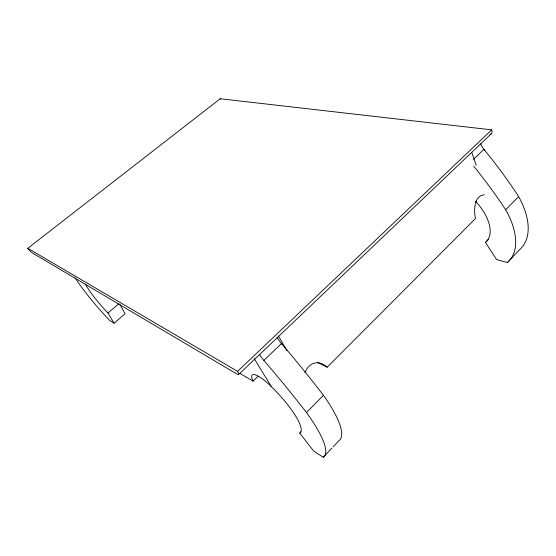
<?xml version="1.0" encoding="UTF-8"?>
<svg xmlns="http://www.w3.org/2000/svg" width="556" height="556" viewBox="0 0 556 556"><rect width="100%" height="100%" fill="white"/><g stroke="black" fill="none" stroke-linecap="round" stroke-linejoin="round"><path stroke-width="0.83" d="M304.945 372.735L306.28 369.865A12.044 8.542 -64 0 1 312.194 363.965C317.24 361.386 323.335 363.409 327.157 367.224L475.45 218.577C473.788 210.627 473.754 195.74 484.325 194.753M254.175 358.537L271.349 386.628A46.037 10.967 46.4 0 1 299.733 433.054L313.688 451.111L323.272 457.254L331.904 448.129M333.051 446.913L338.806 440.832A83.907 22.129 46.3 0 0 323.425 395.288A289.433 61.876 47.8 0 0 288.842 352.24L281.468 343.552A15.672 4.691 46.5 0 1 277.27 337.742M475.498 201.175A40.692 21.851 43.1 0 1 485.457 242.402L496.605 259.582L507.447 262.508L519.547 249.707A74.247 41.359 43 0 0 518.637 196.581A260.979 120.27 46.8 0 0 483.922 149.369A13.678 8.521 43.1 0 1 480.738 143.823M299.733 433.054L300.935 431.817M485.457 242.402L488.37 239.414M323.272 457.254A84.748 20.211 46.5 0 0 306.488 412.531L323.425 395.288M507.447 262.508A74.893 40.247 43.3 0 0 505.682 209.772L518.637 196.581M239.629 373.236L253.084 381.145L258.026 376.37M306.488 412.531A291.837 56.33 47.8 0 0 263.871 360.427L281.468 343.552L282.504 344.72M473.545 159.315L483.922 149.369L484.818 150.398M238.698 374.452L491.351 133.662M237.572 371.359L491.664 129.847L220.225 98.746L27.8 248.296A4.99 0.737 50 0 0 32.123 252.799L236.988 374.084A6.665 1.564 47.2 0 0 237.572 371.359L27.8 248.296M75.025 277.75A61.827 10.981 49.2 0 0 109.574 320.332L114.056 323.21L125.121 313.723L119.693 304.132M114.056 323.21L108.003 312.965L118.65 303.923M317.302 362.283L327.157 367.224M278.396 335.942L286.868 350.607M471.669 152.198L476.228 165.278M263.871 360.427A15.846 4.295 46.7 0 1 259.582 354.603M473.691 166.147A262.912 116.725 46.9 0 1 505.682 209.772M253.084 381.145A24.117 5.894 46.5 0 1 255.239 374.82A24.117 5.894 46.5 0 1 271.349 386.628M491.664 129.847A5.65 3.579 43.9 0 1 489.996 134.357M220.496 99.218A4.469 1.883 53 0 1 220.225 98.746M108.003 312.965A33.304 5.873 49.2 0 1 85.311 284.123"/></g></svg>
